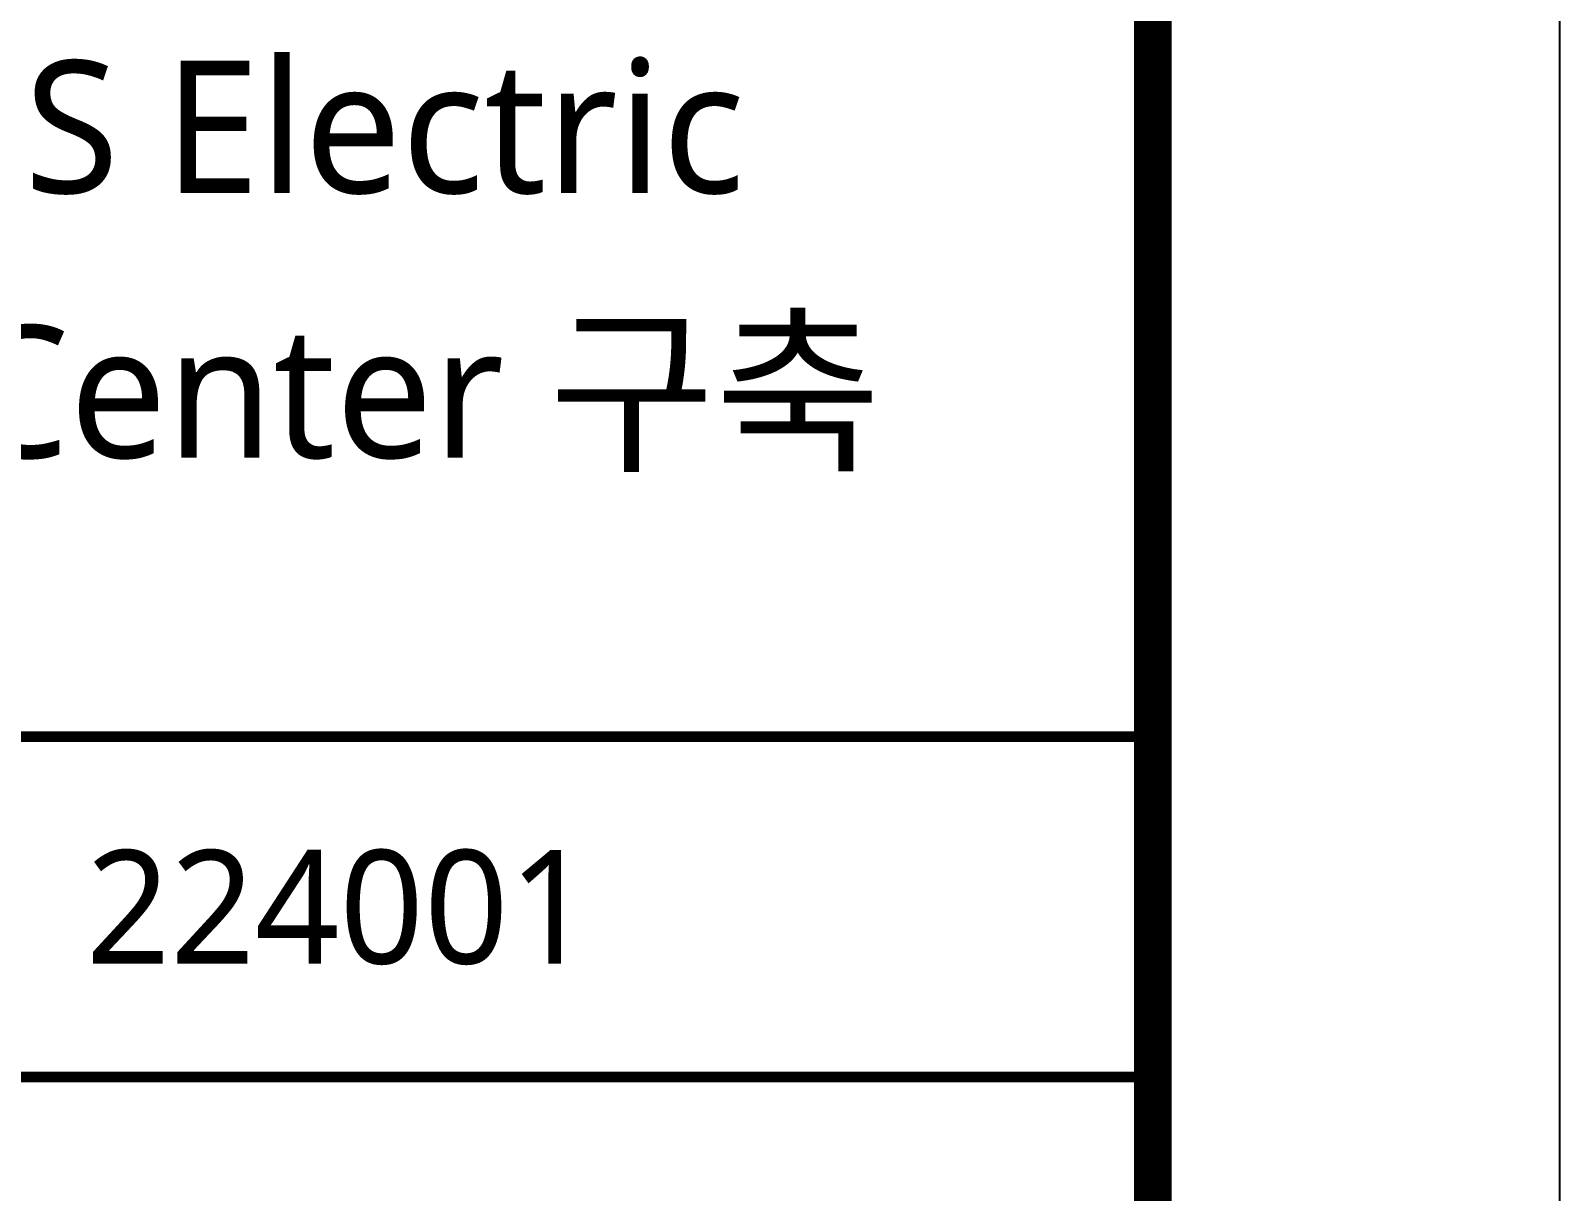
# Model space of a CAD drawing. Header units: millimetres. Extents: x 0 to 1009200, y -237600 to 28708.
# Drawn here: x 993034 to 1009200, y -22809 to -10533 of the extents above; entities that cross this region are included whole.
import ezdxf
from ezdxf.enums import TextEntityAlignment as Align

# ---------------------------------------------------------------- set-up
doc = ezdxf.new("R2010")
doc.units = ezdxf.units.MM
doc.header["$LTSCALE"] = 1000
for name, color, linetype in [('arch', 8, 'Continuous'), ('XR-SHEET-SHT', 5, 'Continuous'), ('XR-SHEET-TEXT', 3, 'Continuous')]:
    doc.layers.add(name, color=color, linetype=linetype)
doc.styles.add('맑은고딕', font='malgun.ttf')

# ---------------------------------------------------------------- blocks, each defined once
blk = doc.blocks.new('XR-FORM-EE', base_point=(461, 408))
at = {"layer": 'XR-SHEET-SHT', "color": 5}
blk.add_lwpolyline([(0, 118800), (168200, 118800), (168200, 0), (0, 0)], close=True, dxfattribs=at)
at = {"layer": 'XR-SHEET-SHT', "color": 5, "const_width": 400}
blk.add_lwpolyline([(9300, 114600), (163900, 114600), (163900, 4200), (9300, 4200)], close=True, dxfattribs=at)
at = {"layer": 'XR-SHEET-SHT', "color": 5, "const_width": 114}
for points in [[(146700, 100800), (163900, 100800)], [(146700, 97200), (163900, 97200)]]:
    blk.add_lwpolyline(points, dxfattribs=at)
at = {"layer": 'XR-SHEET-SHT', "style": '맑은고딕'}
blk.add_text('224001', height=1200, dxfattribs=at).set_placement((155300, 99000), align=Align.MIDDLE_CENTER)
at = {"layer": 'XR-SHEET-TEXT', "color": 3, "style": '맑은고딕'}
for s, p in [('LS Electric', (155300, 107249)), ('R-Center 구축', (155300, 104449))]:
    blk.add_text(s, height=1400, dxfattribs=at).set_placement(p, align=Align.MIDDLE_CENTER)

msp = doc.modelspace()

# ---------------------------------------------------------------- block references
at = {"layer": 'arch'}
msp.add_blockref('XR-FORM-EE', (841461, -118392), dxfattribs=at)

doc.saveas('drawing.dxf')
